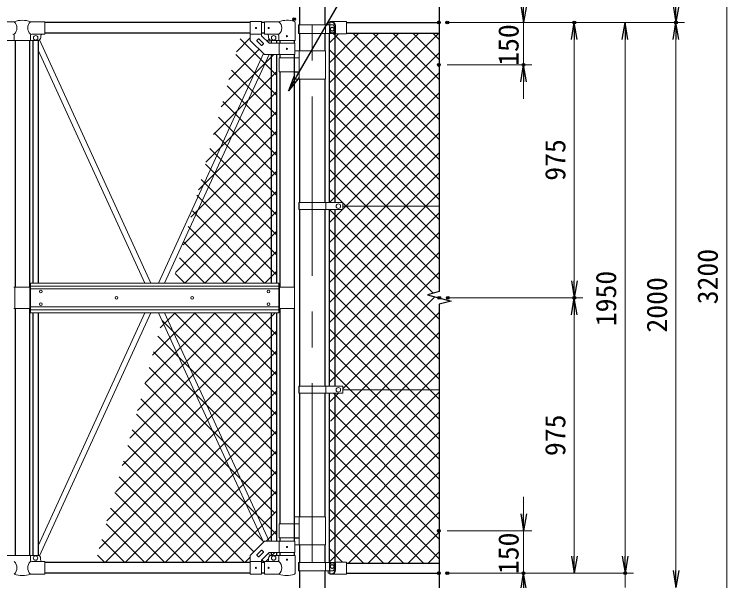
# Model space of a CAD drawing. Units: millimetres, scale not verified. Extents: x -6300 to 6300, y -4455 to 4455.
# Drawn here: x -1512 to 1013, y -1980 to 26 of the extents above; entities that cross this region are included whole.
import ezdxf
from ezdxf.enums import TextEntityAlignment as Align

# ---------------------------------------------------------------- set-up
doc = ezdxf.new("R2010")
doc.units = ezdxf.units.MM
doc.header["$LTSCALE"] = 20
doc.header["$PDMODE"] = 32
doc.header["$PDSIZE"] = 10
doc.linetypes.add('USER1', pattern=[50.8, 31.75, -6.35, 6.35, -6.35])
for name, color, linetype, lineweight in [('0-1_D-STR-TXT', 7, 'Continuous', 25), ('0-2_D-STR3', 3, 'Continuous', 13), ('0-3_D-STR1', 1, 'Continuous', 25), ('0-4_D-BMK', 2, 'USER1', 13), ('0-5_D-STR-DIM', 7, 'Continuous', 13), ('0-7_D-BGD', 7, 'Continuous', 25), ('0-B_D-STR2', 7, 'Continuous', 13)]:
    doc.layers.add(name, color=color, linetype=linetype, lineweight=lineweight)
doc.layers.add('0-9_0', color=7, linetype='Continuous')
doc.layers.add('0-A_Defpoints', color=7, linetype='Continuous')
doc.styles.add('ＭＳ ゴシック', font='')
doc.styles.get('ＭＳ ゴシック').set_extended_font_data('MS Gothic')

# ---------------------------------------------------------------- blocks, each defined once
blk = doc.blocks.new('_Open')
at = {"layer": '0-9_0'}
blk.add_line((-20, 3.333), (0, 0), dxfattribs=at)
blk.add_lwpolyline([(-20, -3.333), (0, 0), (-20, 0)], dxfattribs=at)
blk = doc.blocks.new('MLeader2')
at = {"layer": '0-1_D-STR-TXT'}
blk.add_line((-501.77, -198.38), (-540.43, -245.34), dxfattribs=at)
for points in [[(-510.43, -193.38), (-280.56, 204.76), (426.21, 204.76), (437.01, 204.76)], [(-519.09, -188.38), (-540.43, -245.34), (-510.43, -193.38)]]:
    blk.add_lwpolyline(points, dxfattribs=at)

msp = doc.modelspace()

# ---------------------------------------------------------------- linework, layer by layer
at = {"layer": '0-2_D-STR3'}
for p, q in [((-1511.44, -0.93), (-1562.89, -0.93)), ((-1402.89, -0.93), (-1454.34, -0.93)), ((-1402.89, -0.93), (-1402.89, -44.93)), ((-635.29, -0.68), (-675.29, -0.68)), ((-675.29, -0.68), (-675.29, -66.93)), ((-635.29, -0.68), (-635.29, -50.36)), ((-625.29, -0.93), (-625.29, -44.93)), ((-625.29, -0.93), (-573.84, -0.93)), ((-516.74, -66.93), (-516.74, -3.24)), ((-382.04, -12.29), (-505.04, -12.29)), ((-505.04, -42.29), (-505.04, -12.29)), ((-502.74, -42.29), (-502.74, -12.29)), ((-409.04, -42.29), (-409.04, -12.29)), ((-399.29, -3.69), (-394.04, -3.69)), ((-399.29, -3.69), (-399.29, -12.29)), ((-394.58, -41.69), (-394.58, -13.48)), ((-394.04, -0.29), (-334.04, -0.29)), ((-394.04, -0.29), (-394.04, -34.59)), ((-389.04, -1.89), (-394.04, -1.89)), ((-391.38, -23.85), (-385.08, -20.21)), ((-391.38, -31.12), (-391.38, -23.85)), ((-378.78, -23.85), (-385.08, -20.21)), ((-378.78, -31.12), (-378.78, -23.85)), ((-375.64, -15.29), (-375.64, -43.29)), ((-374.04, -15.29), (-374.04, -43.29)), ((-334.04, -0.29), (-334.04, -43.29)), ((-1511.44, -49.63), (-1511.44, -66.93)), ((-1454.34, -49.63), (-1454.34, -66.93)), ((-1402.89, -44.93), (-1449.64, -44.93)), ((-635.29, -45.18), (-675.29, -45.18)), ((-608.72, -76.93), (-635.29, -50.36)), ((-625.29, -44.93), (-580.84, -44.93)), ((-382.04, -42.29), (-505.04, -42.29)), ((-394.58, -41.69), (-375.58, -41.69)), ((-388.34, -40.29), (-394.04, -34.59)), ((-391.38, -31.12), (-385.08, -34.76)), ((-388.34, -40.29), (-375.58, -40.29)), ((-378.78, -31.12), (-385.08, -34.76)), ((-375.58, -43.29), (-334.04, -43.29)), ((-1427.89, -66.93), (-1537.89, -66.93)), ((-1422.15, -65.12), (-1027.68, -926.38)), ((-1417.89, -51.93), (-1417.89, -56.93)), ((-625.29, -116.93), (-675.29, -66.93)), ((-646.6, -61.96), (-652.26, -67.62)), ((-635.99, -85.3), (-652.26, -69.03)), ((-628.92, -78.23), (-645.19, -61.96)), ((-610.58, -75.07), (-606.03, -65.12)), ((-610.29, -51.93), (-610.29, -56.93)), ((-573.84, -66.93), (-600.29, -66.93)), ((-573.84, -66.93), (-573.84, -51.93)), ((-516.74, -66.93), (-573.84, -66.93)), ((-628.92, -79.64), (-634.58, -85.3)), ((-517.59, -76.93), (-608.72, -76.93)), ((-572.99, -76.93), (-572.99, -116.93)), ((-517.59, -76.93), (-517.59, -116.93)), ((-1426.39, -101.49), (-1048.58, -926.38)), ((-1000.49, -926.38), (-628.35, -113.87)), ((-979.59, -926.38), (-608.86, -116.93)), ((-517.59, -116.93), (-625.29, -116.93)), ((-409.04, -103.88), (-517.59, -103.88)), ((-502, -103.88), (-502, -203.88)), ((-409.04, -103.88), (-409.04, -203.88)), ((-572.99, -128.88), (-572.99, -178.88)), ((-572.99, -128.88), (-502, -128.88)), ((-502, -128.38), (-519.89, -128.38)), ((-572.99, -178.88), (-502, -178.88)), ((-502, -179.38), (-519.89, -179.38)), ((-409.04, -203.88), (-519.89, -203.88)), ((-503.94, -641.38), (-349.15, -641.38)), ((-503.94, -666.38), (-503.94, -641.38)), ((-501.64, -666.38), (-501.64, -641.38)), ((-407.84, -666.38), (-407.84, -641.38)), ((-347.15, -645.38), (-347.15, -662.38)), ((-347.15, -653.88), (-5.62, -653.88)), ((-503.94, -666.38), (-349.15, -666.38)), ((-574.09, -926.38), (-1454.09, -926.38)), ((-1454.09, -926.38), (-1454.09, -1031.38)), ((-574.09, -926.38), (-574.09, -1031.38)), ((-1512.54, -941.38), (-1454.09, -941.38)), ((-1509.69, -941.38), (-1509.69, -1016.38)), ((-1456.09, -941.38), (-1456.09, -1016.38)), ((-574.09, -936.88), (-1454.09, -936.88)), ((-574.09, -946.88), (-1454.09, -946.88)), ((-518.29, -941.38), (-574.09, -941.38)), ((-572.29, -941.38), (-572.29, -1016.38)), ((-518.29, -941.38), (-518.29, -1016.38)), ((-1512.54, -1016.38), (-1454.09, -1016.38)), ((-574.09, -1010.88), (-1454.09, -1010.88)), ((-574.09, -1020.88), (-1454.09, -1020.88)), ((-574.09, -1031.38), (-1454.09, -1031.38)), ((-1426.39, -1856.28), (-1048.58, -1031.38)), ((-1422.15, -1892.64), (-1027.68, -1031.38)), ((-1000.49, -1031.38), (-628.39, -1843.82)), ((-979.59, -1031.38), (-608.86, -1840.83)), ((-518.29, -1016.38), (-574.09, -1016.38)), ((-503.94, -1291.38), (-349.15, -1291.38)), ((-503.94, -1316.38), (-503.94, -1291.38)), ((-501.64, -1316.38), (-501.64, -1291.38)), ((-407.84, -1316.38), (-407.84, -1291.38)), ((-347.15, -1295.38), (-347.15, -1312.38)), ((-347.15, -1303.88), (-5.62, -1303.88)), ((-503.94, -1316.38), (-349.15, -1316.38)), ((-409.15, -1753.88), (-520, -1753.88)), ((-502.1, -1853.88), (-502.1, -1753.88)), ((-409.15, -1853.88), (-409.15, -1753.88)), ((-573.1, -1778.88), (-502.1, -1778.88)), ((-573.1, -1828.88), (-573.1, -1778.88)), ((-502.1, -1778.38), (-520, -1778.38)), ((-625.4, -1840.83), (-675.4, -1890.83)), ((-517.7, -1840.83), (-625.4, -1840.83)), ((-573.1, -1828.88), (-502.1, -1828.88)), ((-573.1, -1880.83), (-573.1, -1840.83)), ((-502.1, -1829.38), (-520, -1829.38)), ((-517.7, -1880.83), (-517.7, -1840.83)), ((-409.15, -1853.88), (-517.7, -1853.88)), ((-1428, -1890.83), (-1538, -1890.83)), ((-1454.45, -1908.13), (-1454.45, -1890.83)), ((-675.4, -1957.08), (-675.4, -1890.83)), ((-652.26, -1888.73), (-635.99, -1872.47)), ((-646.6, -1895.8), (-652.26, -1890.15)), ((-645.19, -1895.8), (-628.92, -1879.54)), ((-608.83, -1880.83), (-635.4, -1907.4)), ((-628.92, -1878.13), (-634.58, -1872.47)), ((-610.62, -1882.62), (-606.03, -1892.64)), ((-517.7, -1880.83), (-608.83, -1880.83)), ((-573.95, -1890.83), (-600.4, -1890.83)), ((-516.85, -1890.83), (-573.95, -1890.83)), ((-573.95, -1890.83), (-573.95, -1905.83)), ((-516.85, -1890.83), (-516.85, -1954.52)), ((-1403, -1912.83), (-1449.75, -1912.83)), ((-1418, -1905.83), (-1418, -1900.83)), ((-1403, -1956.83), (-1403, -1912.83)), ((-635.4, -1912.58), (-675.4, -1912.58)), ((-635.4, -1957.08), (-635.4, -1907.4)), ((-625.4, -1956.83), (-625.4, -1912.83)), ((-625.4, -1912.83), (-580.95, -1912.83)), ((-610.4, -1905.83), (-610.4, -1900.83)), ((-382.04, -1915.47), (-505.04, -1915.47)), ((-505.04, -1915.47), (-505.04, -1945.47)), ((-502.74, -1915.47), (-502.74, -1945.47)), ((-409.04, -1915.47), (-409.04, -1945.47)), ((-394.58, -1916.07), (-394.58, -1944.28)), ((-394.58, -1916.07), (-375.58, -1916.07)), ((-388.34, -1917.47), (-394.04, -1923.17)), ((-388.34, -1917.47), (-375.58, -1917.47)), ((-375.64, -1942.47), (-375.64, -1914.47)), ((-375.58, -1914.47), (-334.04, -1914.47)), ((-374.04, -1942.47), (-374.04, -1914.47)), ((-334.04, -1957.47), (-334.04, -1914.47)), ((-394.04, -1957.47), (-394.04, -1923.17)), ((-391.38, -1926.65), (-385.08, -1923.01)), ((-391.38, -1926.65), (-391.38, -1933.92)), ((-391.38, -1933.92), (-385.08, -1937.56)), ((-378.78, -1926.65), (-385.08, -1923.01)), ((-378.78, -1933.92), (-385.08, -1937.56)), ((-378.78, -1926.65), (-378.78, -1933.92)), ((-1403, -1956.83), (-1454.45, -1956.83)), ((-635.4, -1957.08), (-675.4, -1957.08)), ((-625.4, -1956.83), (-573.95, -1956.83)), ((-382.04, -1945.47), (-505.04, -1945.47)), ((-399.29, -1954.07), (-399.29, -1945.47)), ((-399.29, -1954.07), (-394.04, -1954.07)), ((-389.04, -1955.87), (-394.04, -1955.87)), ((-394.04, -1957.47), (-334.04, -1957.47))]:
    msp.add_line(p, q, dxfattribs=at)
for centre, radius in [((-655.29, -22.93), 2), ((-610.29, -22.93), 2), ((-385.08, -27.48), 6.3), ((-1435.89, -57.93), 8), ((-592.29, -57.93), 8), ((-545.29, -51.93), 2), ((-545.29, -96.93), 2), ((-363.15, -654.28), 8), ((-1417.09, -956.38), 5), ((-611.09, -956.38), 5), ((-1149.09, -978.88), 5), ((-881.09, -978.88), 5), ((-1417.09, -1001.38), 5), ((-611.09, -1001.38), 5), ((-363.15, -1304.28), 8), ((-545.4, -1860.83), 2), ((-1436, -1899.83), 8), ((-592.4, -1899.83), 8), ((-545.4, -1905.83), 2), ((-655.4, -1934.83), 2), ((-610.4, -1934.83), 2), ((-385.08, -1930.28), 6.3)]:
    msp.add_circle(centre, radius, dxfattribs=at)
for centre, radius, start, end in [((-1482.89, -75.66), 80, 69.0916, 110.9084), ((-545.29, -75.66), 80, 70.77949, 110.9084), ((-1532.69, -22.93), 30.59, 314.01503, 45.98497), ((-1433.08, -22.93), 30.59, 134.01503, 225.98497), ((-592.03, -22.93), 28.55, 309.59418, 50.40582), ((-520.04, -3.24), 3.3, 0, 70.77949), ((-385.08, -41.77), 29.84, 71.43834, 108.56166), ((-389.04, -15.29), 15, 0, 90), ((-389.04, -15.29), 13.4, 0, 90), ((-402.04, -27.29), 25, 323.1301, 36.8699), ((-1516.14, -49.63), 4.7, 0, 90), ((-1449.64, -49.63), 4.7, 90, 180), ((-1410.89, -51.93), 7, 90, 180), ((-617.29, -51.93), 7, 0, 90), ((-580.84, -51.93), 7, 0, 90), ((-1427.89, -56.93), 10, 270, 0), ((-651.55, -68.33), 1, 135, 225), ((-645.89, -62.67), 1, 45, 135), ((-600.29, -56.93), 10, 180, 270), ((-635.29, -84.59), 1, 225, 315), ((-629.63, -78.93), 1, 315, 45), ((-351.7, -645.16), 4.56, 357.20509, 55.92499), ((-351.7, -662.6), 4.56, 304.07499, 2.79491), ((-351.7, -1295.16), 4.56, 357.20509, 55.92499), ((-351.7, -1312.6), 4.56, 304.07499, 2.79491), ((-1428, -1900.83), 10, 0, 90), ((-651.55, -1889.44), 1, 135, 225), ((-635.29, -1873.18), 1, 45, 135), ((-629.63, -1878.83), 1, 315, 45), ((-600.4, -1900.83), 10, 90, 180), ((-1532.8, -1934.83), 30.59, 314.01503, 45.98497), ((-1433.19, -1934.83), 30.59, 134.01503, 225.98497), ((-1449.75, -1908.13), 4.7, 180, 270), ((-1411, -1905.83), 7, 180, 270), ((-645.89, -1895.1), 1, 225, 315), ((-617.4, -1905.83), 7, 270, 0), ((-580.95, -1905.83), 7, 270, 0), ((-592.14, -1934.83), 28.55, 309.59418, 50.40582), ((-402.04, -1930.47), 25, 323.1301, 36.8699), ((-389.04, -1942.47), 13.4, 270, 0), ((-389.04, -1942.47), 15, 270, 0), ((-1483, -1882.1), 80, 249.0916, 290.9084), ((-545.4, -1882.1), 80, 249.0916, 289.22051), ((-520.15, -1954.52), 3.3, 289.22051, 0), ((-385.08, -1915.99), 29.84, 251.43834, 288.56166)]:
    msp.add_arc(centre, radius, start, end, dxfattribs=at)
at = {"layer": '0-3_D-STR1'}
for p, q in [((-500.44, 496.12), (-500.44, -12.29)), ((-411.34, 496.12), (-411.34, -12.29)), ((-675.29, -3.88), (-1402.89, -3.88)), ((-625.29, -3.88), (-635.29, -3.88)), ((-375.58, -13.48), (-375.58, -641.38)), ((-334.04, -3.88), (-7.36, -3.88)), ((-675.29, -41.98), (-1402.89, -41.98)), ((-625.29, -41.98), (-635.29, -41.98)), ((-500.44, -42.29), (-500.44, -103.88)), ((-411.34, -42.29), (-411.34, -103.88)), ((-394.58, -641.38), (-394.58, -41.69)), ((-334.04, -41.88), (-5.62, -41.88)), ((-1508.29, -66.93), (-1508.29, -941.38)), ((-1457.49, -66.93), (-1457.49, -941.38)), ((-1445.39, -66.93), (-1445.39, -926.38)), ((-1426.39, -66.93), (-1426.39, -926.38)), ((-601.79, -66.93), (-601.79, -76.93)), ((-582.79, -66.93), (-582.79, -76.93)), ((-570.69, -66.93), (-570.69, -76.93)), ((-519.89, -66.93), (-519.89, -76.93)), ((-601.79, -116.93), (-601.79, -926.38)), ((-582.79, -116.93), (-582.79, -926.38)), ((-570.69, -116.93), (-570.69, -128.88)), ((-519.89, -116.93), (-519.89, -941.38)), ((-570.69, -178.88), (-570.69, -941.38)), ((-500.44, -203.88), (-500.44, -641.38)), ((-411.34, -203.88), (-411.34, -641.38)), ((-500.44, -666.38), (-500.44, -1291.38)), ((-411.34, -666.38), (-411.34, -1291.38)), ((-394.58, -1291.38), (-394.58, -666.38)), ((-375.58, -666.38), (-375.58, -1291.38)), ((-1508.29, -1016.38), (-1508.29, -1890.83)), ((-1457.49, -1016.38), (-1457.49, -1890.83)), ((-1445.39, -1031.38), (-1445.39, -1890.83)), ((-1426.39, -1031.38), (-1426.39, -1890.83)), ((-601.79, -1031.38), (-601.79, -1840.83)), ((-582.79, -1031.38), (-582.79, -1840.83)), ((-570.69, -1016.38), (-570.69, -1778.88)), ((-519.89, -1016.38), (-519.89, -1840.83)), ((-500.44, -1316.38), (-500.44, -1753.88)), ((-411.34, -1316.38), (-411.34, -1753.88)), ((-394.58, -1915.47), (-394.58, -1316.38)), ((-375.58, -1316.38), (-375.58, -1916.07)), ((-570.69, -1828.88), (-570.69, -1840.83)), ((-500.44, -1853.88), (-500.44, -1915.47)), ((-411.34, -1853.88), (-411.34, -1915.47)), ((-601.79, -1880.83), (-601.79, -1890.93)), ((-582.9, -1880.83), (-582.9, -1890.83)), ((-582.79, -1880.83), (-582.79, -1890.83)), ((-570.69, -1880.83), (-570.69, -1890.83)), ((-519.89, -1880.83), (-519.89, -1890.83)), ((-675.4, -1915.78), (-1403, -1915.78)), ((-625.4, -1915.78), (-635.4, -1915.78)), ((-334.04, -1918.07), (-7.36, -1918.07)), ((-675.4, -1953.88), (-1403, -1953.88)), ((-625.4, -1953.88), (-635.4, -1953.88)), ((-500.44, -1945.47), (-500.44, -2503.88)), ((-411.34, -1945.47), (-411.34, -2503.88)), ((-334.04, -1953.88), (-7.36, -1953.88))]:
    msp.add_line(p, q, dxfattribs=at)
at = {"layer": '0-4_D-BMK'}
msp.add_line((-455.89, 750.76), (-455.89, -2559.87), dxfattribs=at)
at = {"layer": '0-5_D-STR-DIM'}
for p, q in [((1012.64, 636.12), (1012.64, -2443.88)), ((22.64, -3.88), (322.64, -3.88)), ((22.64, -3.88), (502.64, -3.88)), ((22.64, -3.88), (862.64, -3.88)), ((22.64, -3.88), (862.64, -3.88)), ((52.64, -3.88), (682.64, -3.88)), ((292.64, -3.88), (292.64, -153.88)), ((472.64, -918.88), (472.64, -63.88)), ((652.64, -63.88), (652.64, -1893.88)), ((832.64, -63.88), (832.64, -1943.88)), ((22.64, -153.88), (322.64, -153.88)), ((292.64, -213.88), (292.64, -273.88)), ((24.38, -978.88), (502.64, -978.88)), ((54.38, -978.88), (502.64, -978.88)), ((472.64, -1893.88), (472.64, -1038.88)), ((292.64, -1743.88), (292.64, -1683.88)), ((22.64, -1803.88), (322.64, -1803.88)), ((292.64, -1803.88), (292.64, -1953.88)), ((652.64, -1893.88), (652.64, -1833.88)), ((22.64, -1953.88), (322.64, -1953.88)), ((22.64, -1953.88), (502.64, -1953.88)), ((52.64, -1953.88), (682.64, -1953.88)), ((52.64, -1953.88), (682.64, -1953.88)), ((652.64, -1953.88), (652.64, -2003.88))]:
    msp.add_line(p, q, dxfattribs=at)
at = {"layer": '0-7_D-BGD'}
msp.add_lwpolyline([(-5.62, 85.39), (-5.62, -956.38), (-47.61, -967.63), (36.37, -990.13), (-5.62, -1001.38), (-5.62, -2127.99)], dxfattribs=at)
at = {"layer": '0-A_Defpoints'}
for p in [(-519.89, 8.06), (-7.36, -3.88), (22.64, -3.88), (472.64, -3.88), (832.64, -3.88), (-7.36, -153.88), (292.64, -153.88), (-5.62, -978.88), (24.38, -978.88), (472.64, -978.88), (-7.36, -1803.88), (-7.36, -1953.88), (22.64, -1953.88), (292.64, -1953.88), (652.64, -1953.88)]:
    msp.add_point(p, dxfattribs=at)
at = {"layer": '0-B_D-STR2'}
for p, q in [((-394.58, -429.11), (-7.36, -41.88)), ((-394.58, -358.4), (-78.07, -41.88)), ((-394.58, -287.69), (-148.78, -41.88)), ((-394.58, -216.98), (-219.49, -41.88)), ((-394.58, -146.26), (-290.2, -41.88)), ((-394.58, -75.55), (-362.32, -43.29)), ((-7.36, -416.73), (-381.93, -42.15)), ((-7.36, -346.02), (-311.49, -41.88)), ((-8.13, -274.53), (-240.78, -41.88)), ((-7.36, -204.6), (-170.07, -41.88)), ((-7.36, -133.89), (-99.36, -41.88)), ((-7.36, -63.18), (-28.65, -41.88)), ((-724.24, -107.3), (-675.29, -58.35)), ((-582.79, -190.32), (-711.59, -61.52)), ((-615.94, -69.71), (-608.65, -62.42)), ((-751.24, -205.01), (-644.23, -97.99)), ((-7.36, -487.44), (-394.58, -100.22)), ((-778.24, -302.72), (-592.45, -116.93)), ((-582.79, -261.03), (-726.9, -116.92)), ((-394.58, -499.82), (-7.36, -112.59)), ((-582.79, -331.74), (-742.21, -172.32)), ((-7.36, -558.15), (-394.58, -170.93)), ((-805.24, -400.43), (-582.79, -177.98)), ((-394.58, -570.53), (-7.36, -183.3)), ((-832.24, -498.14), (-582.79, -248.69)), ((-582.79, -402.45), (-757.52, -227.72)), ((-7.36, -628.86), (-394.58, -241.64)), ((-394.58, -641.24), (-7.36, -254.01)), ((-582.79, -473.17), (-772.83, -283.13)), ((-859.24, -595.85), (-582.79, -319.4)), ((-7.36, -699.57), (-394.58, -312.35)), ((-394.58, -711.95), (-7.36, -324.72)), ((-582.79, -543.88), (-788.13, -338.53)), ((-886.23, -693.56), (-582.79, -390.11)), ((-582.79, -614.59), (-803.44, -393.93)), ((-7.36, -770.28), (-394.58, -383.06)), ((-394.58, -782.66), (-7.36, -395.44)), ((-582.79, -685.3), (-818.75, -449.33)), ((-7.36, -840.99), (-394.58, -453.77)), ((-913.23, -791.27), (-582.79, -460.82)), ((-394.58, -853.37), (-7.36, -466.15)), ((-582.79, -756.01), (-834.06, -504.73)), ((-7.36, -911.7), (-394.58, -524.48)), ((-940.23, -888.97), (-582.79, -531.53)), ((-394.58, -924.08), (-7.36, -536.86)), ((-582.79, -826.72), (-849.37, -560.14)), ((-906.98, -926.43), (-582.79, -602.24)), ((-27.52, -962.25), (-394.58, -595.19)), ((-582.79, -897.43), (-864.68, -615.54)), ((-394.58, -994.79), (-7.36, -607.57)), ((-624.49, -926.43), (-879.99, -670.94)), ((-836.27, -926.43), (-582.79, -672.95)), ((-7.36, -1053.13), (-394.58, -665.9)), ((-394.58, -1065.5), (-7.36, -678.28)), ((-695.21, -926.43), (-895.29, -726.34)), ((-765.56, -926.43), (-582.79, -743.66)), ((-7.36, -1123.84), (-394.58, -736.61)), ((-394.58, -1136.21), (-7.36, -748.99)), ((-765.92, -926.43), (-910.6, -781.75)), ((-7.36, -1194.55), (-394.58, -807.32)), ((-694.85, -926.43), (-582.79, -814.37)), ((-394.58, -1206.92), (-7.36, -819.7)), ((-836.63, -926.43), (-925.91, -837.15)), ((-7.36, -1265.26), (-394.58, -878.03)), ((-907.34, -926.43), (-941.22, -892.55)), ((-624.14, -926.43), (-582.79, -885.08)), ((-394.58, -1277.64), (-7.36, -890.41)), ((-7.36, -1335.97), (-394.58, -948.74)), ((-347.15, -1300.91), (-21, -974.76)), ((-1129.22, -1572.94), (-587.71, -1031.43)), ((-1102.22, -1475.23), (-658.42, -1031.43)), ((-1075.22, -1377.52), (-729.14, -1031.43)), ((-1048.22, -1279.81), (-799.85, -1031.43)), ((-1021.23, -1182.1), (-870.56, -1031.43)), ((-994.23, -1084.39), (-941.27, -1031.43)), ((-582.79, -1392.4), (-943.76, -1031.43)), ((-582.79, -1321.69), (-873.05, -1031.43)), ((-582.79, -1250.98), (-802.34, -1031.43)), ((-582.79, -1180.27), (-731.63, -1031.43)), ((-582.79, -1109.56), (-660.92, -1031.43)), ((-7.36, -1406.68), (-394.58, -1019.45)), ((-391, -1415.47), (-7.36, -1031.83)), ((-582.79, -1463.11), (-987.14, -1058.76)), ((-1151.4, -1665.83), (-582.79, -1097.22)), ((-5.62, -1479.13), (-394.58, -1090.16)), ((-394.58, -1489.77), (-7.36, -1102.54)), ((-582.79, -1533.83), (-1002.45, -1114.16)), ((-5.62, -1549.84), (-394.58, -1160.88)), ((-1183.22, -1768.36), (-582.79, -1167.93)), ((-582.79, -1604.54), (-1017.76, -1169.56)), ((-394.58, -1560.48), (-7.36, -1173.25)), ((-582.79, -1675.25), (-1033.07, -1224.96)), ((-5.62, -1620.55), (-394.58, -1231.59)), ((-1210.21, -1866.06), (-582.79, -1238.64)), ((-394.58, -1631.19), (-7.36, -1243.96)), ((-587.91, -1740.83), (-1048.38, -1280.37)), ((-1189.22, -1915.78), (-582.79, -1309.35)), ((-582.79, -1816.67), (-1063.69, -1335.77)), ((-394.58, -1701.9), (-5.62, -1312.94)), ((-394.58, -1348.35), (-362.62, -1316.38)), ((-5.62, -1691.26), (-380.5, -1316.38)), ((-1118.51, -1915.78), (-582.79, -1380.06)), ((-5.62, -1761.97), (-394.58, -1373.01)), ((-394.58, -1772.61), (-5.62, -1383.65)), ((-627.36, -1842.8), (-1078.99, -1391.17)), ((-662.72, -1878.16), (-1094.3, -1446.57)), ((-1047.8, -1915.78), (-582.79, -1450.77)), ((-5.62, -1832.68), (-394.58, -1443.72)), ((-394.58, -1843.32), (-5.62, -1454.36)), ((-695.81, -1915.78), (-1109.61, -1501.98)), ((-5.62, -1903.39), (-394.58, -1514.43)), ((-977.09, -1915.78), (-582.79, -1521.48)), ((-394.58, -1914.03), (-5.62, -1525.07)), ((-766.52, -1915.78), (-1124.92, -1557.38)), ((-61.65, -1918.07), (-394.58, -1585.14)), ((-837.23, -1915.78), (-1140.23, -1612.78)), ((-906.38, -1915.78), (-582.79, -1592.19)), ((-327.91, -1918.07), (-5.62, -1595.78)), ((-835.67, -1915.78), (-582.79, -1662.9)), ((-132.37, -1918.07), (-394.58, -1655.85)), ((-907.94, -1915.78), (-1155.54, -1668.18)), ((-257.19, -1918.07), (-5.62, -1666.49)), ((-978.65, -1915.78), (-1170.85, -1723.58)), ((-764.96, -1915.78), (-582.79, -1733.61)), ((-203.08, -1918.07), (-394.58, -1726.56)), ((-186.48, -1918.07), (-5.62, -1737.2)), ((-1049.36, -1915.78), (-1186.15, -1778.99)), ((-619.3, -1840.83), (-582.79, -1804.32)), ((-273.79, -1918.07), (-394.58, -1797.27)), ((-115.77, -1918.07), (-5.62, -1807.91)), ((-1120.07, -1915.78), (-1201.46, -1834.39)), ((-1190.78, -1915.78), (-1216.77, -1889.79)), ((-598.59, -1890.83), (-588.59, -1880.83)), ((-348.09, -1914.47), (-394.58, -1867.98)), ((-45.06, -1918.07), (-5.62, -1878.62)), ((-694.25, -1915.78), (-675.4, -1896.93)), ((-625.4, -1915.48), (-634.44, -1906.44)), ((-620.59, -1912.83), (-610.4, -1902.64))]:
    msp.add_line(p, q, dxfattribs=at)

# ---------------------------------------------------------------- block references
at = {"layer": '0-1_D-STR-TXT'}
msp.add_blockref('MLeader2', (0, 0), dxfattribs=at)
at = {"layer": '0-5_D-STR-DIM', "xscale": 3, "yscale": 3}
for p, rotation in [((292.64, -3.88), 270), ((832.64, -3.88), 270), ((472.64, -3.88), 90), ((652.64, -3.88), 90), ((832.64, -3.88), 90), ((292.64, -153.88), 90), ((472.64, -978.88), 270), ((472.64, -978.88), 90), ((292.64, -1803.88), 270), ((472.64, -1953.88), 270), ((652.64, -1953.88), 270), ((652.64, -1953.88), 270), ((292.64, -1953.88), 90), ((832.64, -2003.88), 270)]:
    msp.add_blockref('_Open', p, dxfattribs=dict(at, rotation=rotation))

# ---------------------------------------------------------------- texts
at = {"layer": '0-5_D-STR-DIM', "style": 'ＭＳ ゴシック'}
for s, p in [('150', (296.86, -157.06)), ('975', (462.52, -564.09)), ('3200', (1002.52, -1001.57)), ('1950', (642.52, -1079.23)), ('2000', (822.52, -1101.76)), ('975', (462.52, -1539.09)), ('150', (296.86, -1957.06))]:
    msp.add_text(s, height=72.14, rotation=90, dxfattribs=at).set_placement(p, align=Align.BOTTOM_LEFT)

doc.saveas('drawing.dxf')
